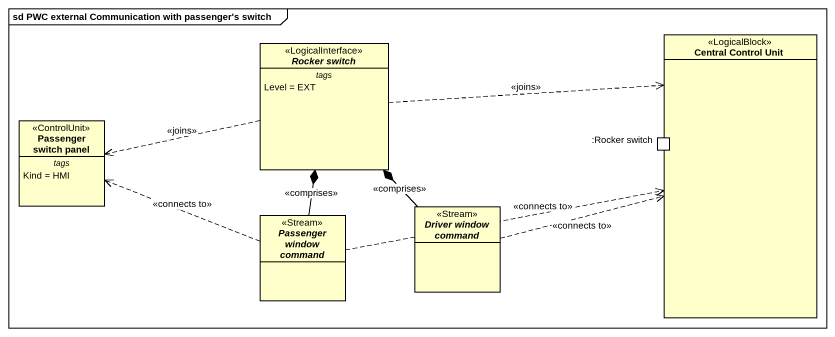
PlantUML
@startuml
mainframe sd PWC external Communication with passenger's switch
allowmixing
hide circle
hide empty members
interface "Rocker switch" as Rocker_switch <<LogicalInterface>> {
  -- tags --
  Level = EXT
}
rectangle "Central Control Unit" as Central_Control_Unit <<LogicalBlock>> {
  port ":Rocker switch" as Rocker_switch_2 <<Port>>
}
class "Passenger switch panel" as Passenger_switch_panel <<ControlUnit>> {
  -- tags --
  Kind = HMI
}
interface "Driver window command" as Driver_window_command <<Stream>>
interface "Passenger window command" as Passenger_window_command <<Stream>>
Rocker_switch .right.> Central_Control_Unit : <<joins>>
Rocker_switch .left.> Passenger_switch_panel : <<joins>>
Driver_window_command -up-* Rocker_switch : <<comprises>>
Driver_window_command .right.> Central_Control_Unit : <<connects to>>
Passenger_window_command -up-* Rocker_switch : <<comprises>>
Passenger_window_command .right.> Central_Control_Unit : <<connects to>>
Passenger_window_command .left.> Passenger_switch_panel : <<connects to>>
@enduml
